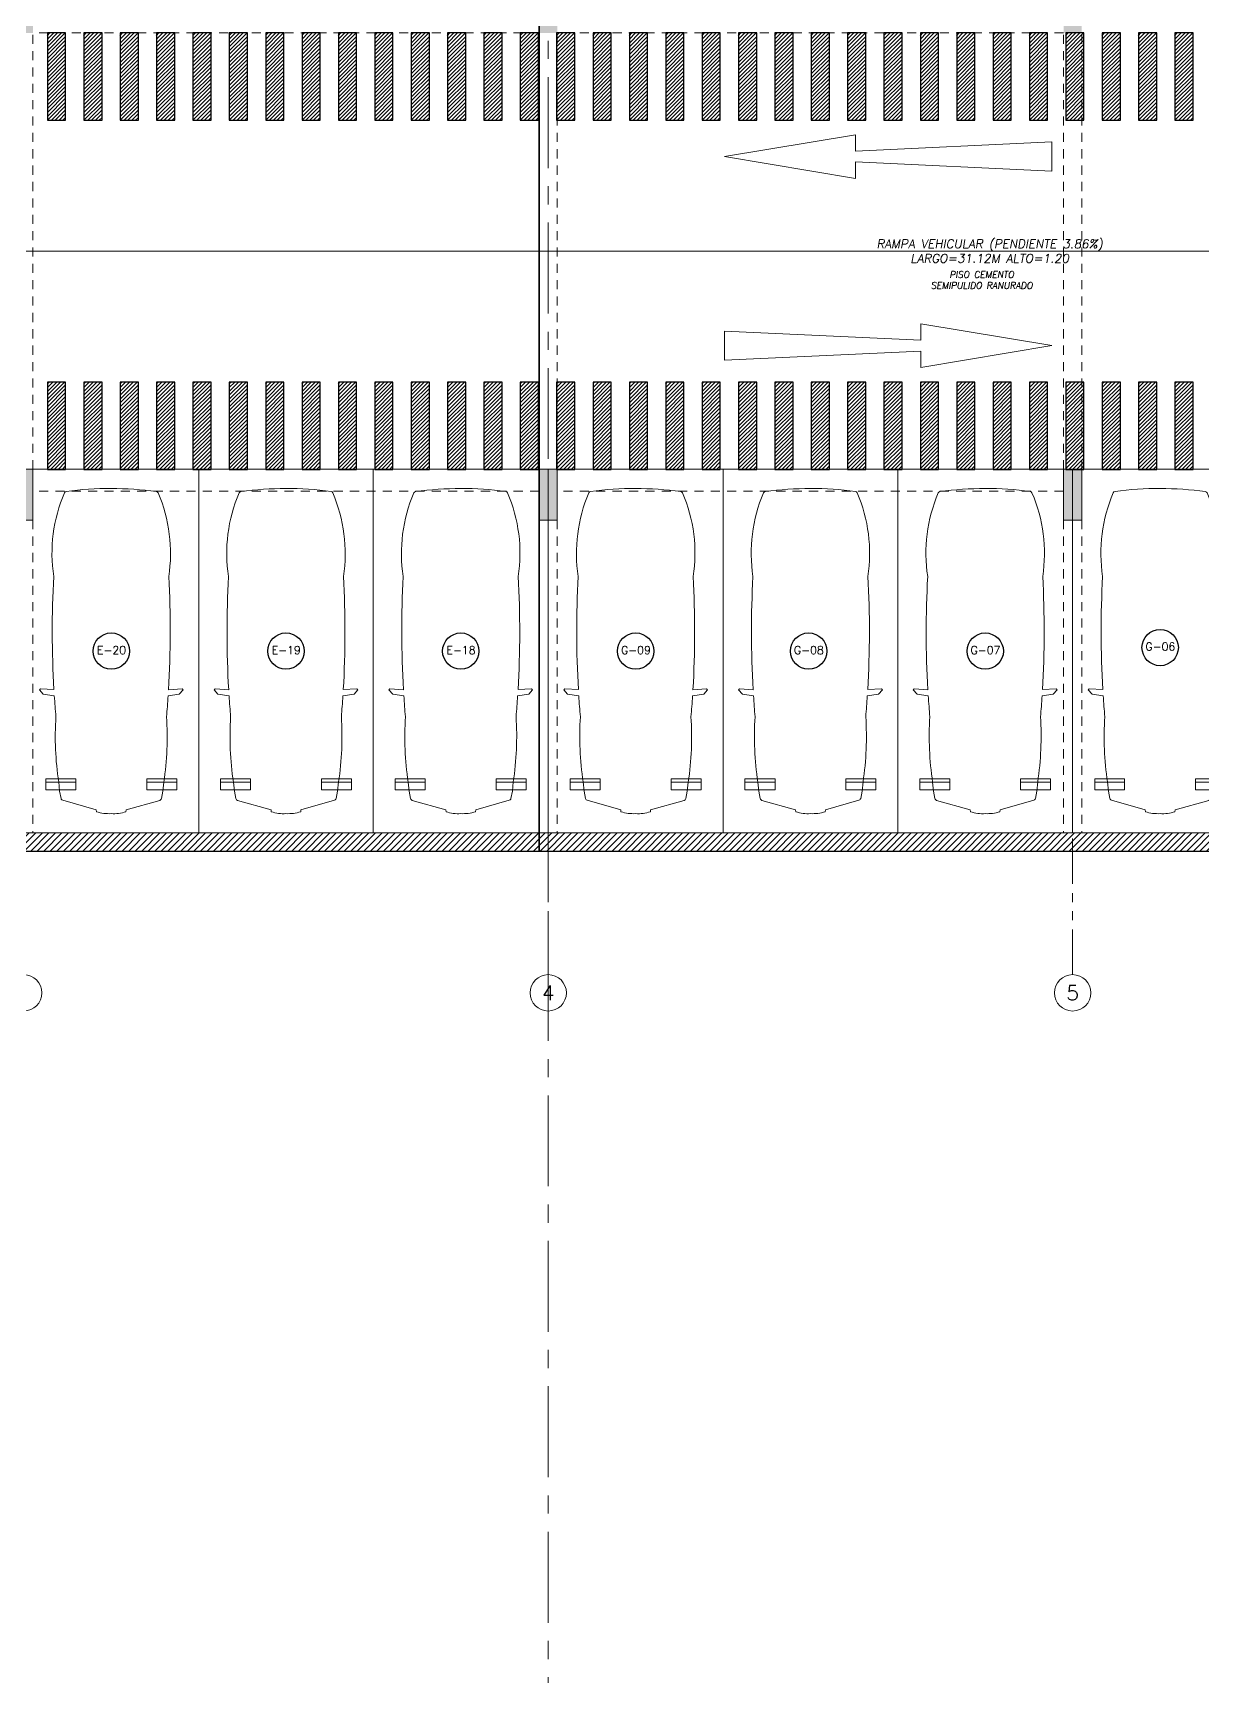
# Model space of a CAD drawing. Header units: millimetres. Extents: x 226317 to 226469, y 8188100 to 8188260.
# Drawn here: x 226359.63 to 226375.7, y 8188140.32 to 8188162.91 of the extents above; entities that cross this region are included whole.
import ezdxf
from ezdxf.enums import TextEntityAlignment as Align

# ---------------------------------------------------------------- set-up
doc = ezdxf.new("R2010")
doc.units = ezdxf.units.MM
for name, pattern in [('CENTER', [2, 1.25, -0.25, 0.25, -0.25]), ('HIDDEN2', [0.1875, 0.125, -0.0625]), ('PHANTOM', [2.5, 1.25, -0.25, 0.25, -0.25, 0.25, -0.25]), ('PHANTOM2', [1.25, 0.625, -0.125, 0.125, -0.125, 0.125, -0.125])]:
    doc.linetypes.add(name, pattern=pattern)
for name, color, linetype in [('A-COTAS INT', 8, 'Continuous'), ('A-EJES', 8, 'PHANTOM'), ('A-ESTRUCTURA-HATCH', 8, 'Continuous'), ('A-ESTRUCTURA-MUROS', 8, 'Continuous'), ('A-ESTRUCTURA-VIGAS', 8, 'HIDDEN2'), ('A-LINEAS', 8, 'Continuous'), ('A-MOBILIARIO', 8, 'Continuous'), ('A-NUMERO ESTAC', 8, 'Continuous'), ('A-TEXTO-ACABADO PISO', 8, 'Continuous'), ('A-TEXTO-AMBIENTES', 8, 'Continuous'), ('A-TEXTO-INDICACIONES', 8, 'Continuous'), ('CIRCULACION PEATONAL', 8, 'Continuous')]:
    doc.layers.add(name, color=color, linetype=linetype)
doc.layers.add('A-ESTRUCTURA-PLACAS', color=8, linetype='Continuous', lineweight=35)
doc.layers.add('A-MUROS', color=8, linetype='Continuous', lineweight=30)
doc.layers.add('A-ETAPAS', color=8, linetype='Continuous', lineweight=35, plot=False)
doc.layers.add('A-ÁREA COMÚN', color=8, linetype='Continuous', plot=False)
doc.styles.add('ROMANS', font='ROMANS.shx', dxfattribs={"oblique": 10})

# ---------------------------------------------------------------- blocks, each defined once
blk = doc.blocks.new('EST P2')
at = {"layer": 'A-ESTRUCTURA-HATCH', "lineweight": 0}
h = blk.add_hatch(dxfattribs=at)
h.set_pattern_fill('ANSI31', color=8, scale=0.02)
h.set_pattern_definition([(45, (-226392.07709, -8188163.05961), (-0.04490128060535, 0.04490128060535), [])])
h.paths.add_polyline_path([(-3.61, 5.05), (-3.61, 4.85), (-44.785, 4.85), (-44.785, -0.15), (-46.99, -0.15), (-46.99, -11.15), (-3.61, -11.15), (-3.61, -11.4), (-47.24, -11.4), (-47.24, 0.15), (-45.035, 0.15), (-45.035, 5.05)])
h.paths.add_polyline_path([(5.876, 4.85), (5.876, 5.05), (35.53, 5.05), (35.53, 4.85)])
h.paths.add_polyline_path([(35.58, -11.15), (71.88, -11.15), (71.88, -11.4), (35.58, -11.4)])
h.paths.add_polyline_path([(-3.56, -11.15), (35.53, -11.15), (35.53, -11.4), (-3.56, -11.4)])
edge = h.paths.add_edge_path()
edge.add_arc((63.301, -0.15), 9.7, 360, 540)
edge.add_line((53.601, -0.15), (53.801, -0.15))
edge.add_arc((63.301, -0.15), 9.5, 0, 180, ccw=False)
edge.add_line((72.801, -0.15), (73.001, -0.15))
h.paths.add_polyline_path([(47.915, 5.05), (35.58, 5.05), (35.58, 4.85), (47.915, 4.85)])
edge = h.paths.add_edge_path()
edge.add_arc((63.301, -0.15), 3.3, 0.0011, 49.9945)
edge.add_line((65.422, 2.378), (65.422, -0.15))
edge.add_line((65.422, -0.15), (65.272, -0.15))
edge.add_line((65.272, -0.15), (65.272, 2.496))
edge.add_arc((63.301, -0.15), 3.3, 53.3155, 179.9999)
edge.add_line((60.001, -0.15), (59.801, -0.15))
edge.add_arc((63.301, -0.15), 3.5, 0.001, 179.9999, ccw=False)
edge.add_line((66.801, -0.15), (66.601, -0.15))
edge.add_line((66.601, -0.15), (66.601, -0.15))
h.paths.add_polyline_path([(51.865, 4.85), (53.376, 4.85), (53.376, 5.05), (51.865, 5.05)])
h = blk.add_hatch(color=8, dxfattribs=at)
h.dxf.hatch_style = 1
h.paths.add_polyline_path([(1.925, -0.151), (-0.175, -0.151), (-0.175, 4.85), (-3.56, 4.85), (-3.56, 5.05), (3.775, 5.05), (3.775, 3.2), (3.625, 3.2), (3.625, 4.85), (-0.025, 4.85), (-0.025, 2.2), (3.775, 2.2), (3.775, 2.05), (-0.025, 2.05), (-0.025, 0), (1.925, 0)])
h.paths.add_polyline_path([(51.865, 5.05), (47.915, 5.05), (47.915, -0.15), (50.25, -0.15), (50.25, 0), (48.065, 0), (48.065, 2.05), (50.015, 2.05), (50.015, 2.2), (48.065, 2.2), (48.065, 4.85), (51.715, 4.85), (51.715, 1.9), (51.865, 1.9)])
h.paths.add_polyline_path([(71.63, -6.15), (71.88, -6.15), (71.88, -6.85), (71.63, -6.85)])
h.paths.add_polyline_path([(64.42, -6.15), (64.67, -6.15), (64.67, -6.85), (64.42, -6.85)])
h.paths.add_polyline_path([(57.21, -6.15), (57.46, -6.15), (57.46, -6.85), (57.21, -6.85)])
h.paths.add_polyline_path([(50, -6.15), (50.25, -6.15), (50.25, -6.85), (50, -6.85)])
h.paths.add_polyline_path([(42.79, -6.15), (43.04, -6.15), (43.04, -6.85), (42.79, -6.85)])
h.paths.add_polyline_path([(42.79, 0.55), (43.04, 0.55), (43.04, -0.15), (42.79, -0.15)])
h.paths.add_polyline_path([(35.58, -6.15), (35.83, -6.15), (35.83, -6.85), (35.58, -6.85)])
h.paths.add_polyline_path([(35.58, 0.55), (35.83, 0.55), (35.83, -0.15), (35.58, -0.15)])
h.paths.add_polyline_path([(35.28, -6.15), (35.53, -6.15), (35.53, -6.85), (35.28, -6.85)])
h.paths.add_polyline_path([(35.28, 0.55), (35.53, 0.55), (35.53, -0.15), (35.28, -0.15)])
h.paths.add_polyline_path([(30.28, -6.15), (30.53, -6.15), (30.53, -6.85), (30.28, -6.85)])
h.paths.add_polyline_path([(30.28, 0.55), (30.53, 0.55), (30.53, -0.15), (30.28, -0.15)])
h.paths.add_polyline_path([(23.07, -6.15), (23.32, -6.15), (23.32, -6.85), (23.07, -6.85)])
h.paths.add_polyline_path([(23.07, 0.55), (23.32, 0.55), (23.32, -0.15), (23.07, -0.15)])
h.paths.add_polyline_path([(18.07, -6.15), (18.32, -6.15), (18.32, -6.85), (18.07, -6.85)])
h.paths.add_polyline_path([(18.07, 0.55), (18.32, 0.55), (18.32, -0.15), (18.07, -0.15)])
h.paths.add_polyline_path([(10.86, -6.15), (11.11, -6.15), (11.11, -6.85), (10.86, -6.85)])
h.paths.add_polyline_path([(10.86, 0.55), (11.11, 0.55), (11.11, -0.15), (10.86, -0.15)])
h.paths.add_polyline_path([(3.65, -6.15), (3.9, -6.15), (3.9, -6.85), (3.65, -6.85)])
h.paths.add_polyline_path([(3.6, 0.55), (3.9, 0.55), (3.9, -0.15), (3.6, -0.15)])
h.paths.add_polyline_path([(-3.56, -6.15), (-3.31, -6.15), (-3.31, -6.85), (-3.56, -6.85)])
h.paths.add_polyline_path([(-3.56, 0.55), (-3.31, 0.55), (-3.31, -0.15), (-3.56, -0.15)])
h.paths.add_polyline_path([(-3.86, -6.15), (-3.61, -6.15), (-3.61, -6.85), (-3.86, -6.85)])
h.paths.add_polyline_path([(-3.86, 0.55), (-3.61, 0.55), (-3.61, -0.15), (-3.86, -0.15)])
h.paths.add_polyline_path([(-11.07, -6.15), (-10.82, -6.15), (-10.82, -6.85), (-11.07, -6.85)])
h.paths.add_polyline_path([(-11.07, 0.55), (-10.82, 0.55), (-10.82, -0.15), (-11.07, -0.15)])
h.paths.add_polyline_path([(-18.28, -6.15), (-18.03, -6.15), (-18.03, -6.85), (-18.28, -6.85)])
h.paths.add_polyline_path([(-18.28, 0.55), (-18.03, 0.55), (-18.03, -0.15), (-18.28, -0.15)])
h.paths.add_polyline_path([(-25.49, -6.15), (-25.24, -6.15), (-25.24, -6.85), (-25.49, -6.85)])
h.paths.add_polyline_path([(-25.49, 0.55), (-25.24, 0.55), (-25.24, -0.15), (-25.49, -0.15)])
h.paths.add_polyline_path([(-32.7, -6.15), (-32.45, -6.15), (-32.45, -6.85), (-32.7, -6.85)])
h.paths.add_polyline_path([(-32.7, 0.55), (-32.45, 0.55), (-32.45, -0.15), (-32.7, -0.15)])
h.paths.add_polyline_path([(-39.91, -6.15), (-39.66, -6.15), (-39.66, -6.85), (-39.91, -6.85)])
h.paths.add_polyline_path([(-39.91, 0.55), (-39.66, 0.55), (-39.66, -0.15), (-39.91, -0.15)])
at = {"layer": 'A-ESTRUCTURA-MUROS', "color": 8, "lineweight": 0}
blk.add_lwpolyline([(-3.61, 5.05), (-3.61, 4.85), (-44.785, 4.85), (-44.785, -0.15), (-46.99, -0.15), (-46.99, -11.15), (-3.61, -11.15), (-3.61, -11.4), (-47.24, -11.4), (-47.24, 0.15), (-45.035, 0.15), (-45.035, 5.05)], close=True, dxfattribs=at)
at = {"layer": 'A-ESTRUCTURA-PLACAS', "color": 8, "lineweight": 0}
for points in [[(-32.7, -6.15), (-32.45, -6.15), (-32.45, -6.85), (-32.7, -6.85)], [(-25.49, -6.15), (-25.24, -6.15), (-25.24, -6.85), (-25.49, -6.85)], [(-18.28, -6.15), (-18.03, -6.15), (-18.03, -6.85), (-18.28, -6.85)]]:
    blk.add_lwpolyline(points, close=True, dxfattribs=at)
at = {"layer": 'A-ESTRUCTURA-VIGAS', "color": 8, "lineweight": 0}
for points in [[(-32.45, -6.15), (-32.45, -0.15)], [(-25.49, -0.15), (-32.45, -0.15)], [(-25.49, -6.15), (-25.49, -0.15)], [(-25.24, -6.15), (-25.24, -0.15)], [(-18.28, -0.15), (-25.24, -0.15)], [(-18.28, -6.15), (-18.28, -0.15)], [(-18.03, -6.15), (-18.03, -0.15)], [(-25.49, -6.15), (-32.45, -6.15)], [(-18.28, -6.15), (-25.24, -6.15)], [(-25.49, -6.45), (-32.45, -6.45)], [(-18.28, -6.45), (-25.24, -6.45)], [(-32.45, -6.85), (-32.45, -11.15)], [(-25.49, -6.85), (-25.49, -11.15)], [(-25.24, -6.85), (-25.24, -11.15)], [(-18.28, -6.85), (-18.28, -11.15)], [(-18.03, -6.85), (-18.03, -11.15)]]:
    blk.add_lwpolyline(points, dxfattribs=at)
blk = doc.blocks.new('*U21')
at = {"layer": 'CIRCULACION PEATONAL'}
h = blk.add_hatch(dxfattribs=at)
h.set_pattern_fill('ANSI31', color=256, scale=0.3)
h.set_pattern_definition([(45, (86.750368, 0), (-0.0265165, 0.0265165), [])])
h.paths.add_polyline_path([(87.047, 0.228), (86.797, 0.228), (86.797, -0.972), (87.047, -0.972)])
h = blk.add_hatch(dxfattribs=at)
h.set_pattern_fill('ANSI31', color=256, scale=0.3)
h.set_pattern_definition([(45, (87.250368, 0), (-0.0265165, 0.0265165), [])])
h.paths.add_polyline_path([(87.547, 0.228), (87.297, 0.228), (87.297, -0.972), (87.547, -0.972)])
h = blk.add_hatch(dxfattribs=at)
h.set_pattern_fill('ANSI31', color=256, scale=0.3)
h.set_pattern_definition([(45, (87.750368, 0), (-0.0265165, 0.0265165), [])])
h.paths.add_polyline_path([(88.047, 0.228), (87.797, 0.228), (87.797, -0.972), (88.047, -0.972)])
h = blk.add_hatch(dxfattribs=at)
h.set_pattern_fill('ANSI31', color=256, scale=0.3)
h.set_pattern_definition([(45, (88.250368, 0), (-0.0265165, 0.0265165), [])])
h.paths.add_polyline_path([(88.547, 0.228), (88.297, 0.228), (88.297, -0.972), (88.547, -0.972)])
h = blk.add_hatch(dxfattribs=at)
h.set_pattern_fill('ANSI31', color=256, scale=0.3)
h.set_pattern_definition([(45, (88.750368, 0), (-0.0265165, 0.0265165), [])])
h.paths.add_polyline_path([(89.047, 0.228), (88.797, 0.228), (88.797, -0.972), (89.047, -0.972)])
h = blk.add_hatch(dxfattribs=at)
h.set_pattern_fill('ANSI31', color=256, scale=0.3)
h.set_pattern_definition([(45, (89.250368, 0), (-0.0265165, 0.0265165), [])])
h.paths.add_polyline_path([(89.547, 0.228), (89.297, 0.228), (89.297, -0.972), (89.547, -0.972)])
h = blk.add_hatch(dxfattribs=at)
h.set_pattern_fill('ANSI31', color=256, scale=0.3)
h.set_pattern_definition([(45, (89.750368, 0), (-0.0265165, 0.0265165), [])])
h.paths.add_polyline_path([(90.047, 0.228), (89.797, 0.228), (89.797, -0.972), (90.047, -0.972)])
h = blk.add_hatch(dxfattribs=at)
h.set_pattern_fill('ANSI31', color=256, scale=0.3)
h.set_pattern_definition([(45, (90.250368, 0), (-0.0265165, 0.0265165), [])])
h.paths.add_polyline_path([(90.547, 0.228), (90.297, 0.228), (90.297, -0.972), (90.547, -0.972)])
h = blk.add_hatch(dxfattribs=at)
h.set_pattern_fill('ANSI31', color=256, scale=0.3)
h.set_pattern_definition([(45, (90.750368, 0), (-0.0265165, 0.0265165), [])])
h.paths.add_polyline_path([(91.047, 0.228), (90.797, 0.228), (90.797, -0.972), (91.047, -0.972)])
h = blk.add_hatch(dxfattribs=at)
h.set_pattern_fill('ANSI31', color=256, scale=0.3)
h.set_pattern_definition([(45, (91.250368, 0), (-0.0265165, 0.0265165), [])])
h.paths.add_polyline_path([(91.547, 0.228), (91.297, 0.228), (91.297, -0.972), (91.547, -0.972)])
h = blk.add_hatch(dxfattribs=at)
h.set_pattern_fill('ANSI31', color=256, scale=0.3)
h.set_pattern_definition([(45, (91.750368, 0), (-0.0265165, 0.0265165), [])])
h.paths.add_polyline_path([(92.047, 0.228), (91.797, 0.228), (91.797, -0.972), (92.047, -0.972)])
h = blk.add_hatch(dxfattribs=at)
h.set_pattern_fill('ANSI31', color=256, scale=0.3)
h.set_pattern_definition([(45, (92.250368, 0), (-0.0265165, 0.0265165), [])])
h.paths.add_polyline_path([(92.547, 0.228), (92.297, 0.228), (92.297, -0.972), (92.547, -0.972)])
h = blk.add_hatch(dxfattribs=at)
h.set_pattern_fill('ANSI31', color=256, scale=0.3)
h.set_pattern_definition([(45, (92.750368, 0), (-0.0265165, 0.0265165), [])])
h.paths.add_polyline_path([(93.047, 0.228), (92.797, 0.228), (92.797, -0.972), (93.047, -0.972)])
h = blk.add_hatch(dxfattribs=at)
h.set_pattern_fill('ANSI31', color=256, scale=0.3)
h.set_pattern_definition([(45, (93.250368, 0), (-0.0265165, 0.0265165), [])])
h.paths.add_polyline_path([(93.547, 0.228), (93.297, 0.228), (93.297, -0.972), (93.547, -0.972)])
h = blk.add_hatch(dxfattribs=at)
h.set_pattern_fill('ANSI31', color=256, scale=0.3)
h.set_pattern_definition([(45, (93.750368, 0), (-0.0265165, 0.0265165), [])])
h.paths.add_polyline_path([(94.047, 0.228), (93.797, 0.228), (93.797, -0.972), (94.047, -0.972)])
h = blk.add_hatch(dxfattribs=at)
h.set_pattern_fill('ANSI31', color=256, scale=0.3)
h.set_pattern_definition([(45, (94.250368, 0), (-0.0265165, 0.0265165), [])])
h.paths.add_polyline_path([(94.547, 0.228), (94.297, 0.228), (94.297, -0.972), (94.547, -0.972)])
h = blk.add_hatch(dxfattribs=at)
h.set_pattern_fill('ANSI31', color=256, scale=0.3)
h.set_pattern_definition([(45, (94.750368, 0), (-0.0265165, 0.0265165), [])])
h.paths.add_polyline_path([(95.047, 0.228), (94.797, 0.228), (94.797, -0.972), (95.047, -0.972)])
h = blk.add_hatch(dxfattribs=at)
h.set_pattern_fill('ANSI31', color=256, scale=0.3)
h.set_pattern_definition([(45, (95.250368, 0), (-0.0265165, 0.0265165), [])])
h.paths.add_polyline_path([(95.547, 0.228), (95.297, 0.228), (95.297, -0.972), (95.547, -0.972)])
h = blk.add_hatch(dxfattribs=at)
h.set_pattern_fill('ANSI31', color=256, scale=0.3)
h.set_pattern_definition([(45, (95.750368, 0), (-0.0265165, 0.0265165), [])])
h.paths.add_polyline_path([(96.047, 0.228), (95.797, 0.228), (95.797, -0.972), (96.047, -0.972)])
h = blk.add_hatch(dxfattribs=at)
h.set_pattern_fill('ANSI31', color=256, scale=0.3)
h.set_pattern_definition([(45, (96.250368, 0), (-0.0265165, 0.0265165), [])])
h.paths.add_polyline_path([(96.547, 0.228), (96.297, 0.228), (96.297, -0.972), (96.547, -0.972)])
h = blk.add_hatch(dxfattribs=at)
h.set_pattern_fill('ANSI31', color=256, scale=0.3)
h.set_pattern_definition([(45, (96.750368, 0), (-0.0265165, 0.0265165), [])])
h.paths.add_polyline_path([(97.047, 0.228), (96.797, 0.228), (96.797, -0.972), (97.047, -0.972)])
h = blk.add_hatch(dxfattribs=at)
h.set_pattern_fill('ANSI31', color=256, scale=0.3)
h.set_pattern_definition([(45, (97.250368, 0), (-0.0265165, 0.0265165), [])])
h.paths.add_polyline_path([(97.547, 0.228), (97.297, 0.228), (97.297, -0.972), (97.547, -0.972)])
h = blk.add_hatch(dxfattribs=at)
h.set_pattern_fill('ANSI31', color=256, scale=0.3)
h.set_pattern_definition([(45, (97.750368, 0), (-0.0265165, 0.0265165), [])])
h.paths.add_polyline_path([(98.047, 0.228), (97.797, 0.228), (97.797, -0.972), (98.047, -0.972)])
h = blk.add_hatch(dxfattribs=at)
h.set_pattern_fill('ANSI31', color=256, scale=0.3)
h.set_pattern_definition([(45, (98.250368, 0), (-0.0265165, 0.0265165), [])])
h.paths.add_polyline_path([(98.547, 0.228), (98.297, 0.228), (98.297, -0.972), (98.547, -0.972)])
h = blk.add_hatch(dxfattribs=at)
h.set_pattern_fill('ANSI31', color=256, scale=0.3)
h.set_pattern_definition([(45, (98.750368, 0), (-0.0265165, 0.0265165), [])])
h.paths.add_polyline_path([(99.047, 0.228), (98.797, 0.228), (98.797, -0.972), (99.047, -0.972)])
h = blk.add_hatch(dxfattribs=at)
h.set_pattern_fill('ANSI31', color=256, scale=0.3)
h.set_pattern_definition([(45, (99.250368, 0), (-0.0265165, 0.0265165), [])])
h.paths.add_polyline_path([(99.547, 0.228), (99.297, 0.228), (99.297, -0.972), (99.547, -0.972)])
h = blk.add_hatch(dxfattribs=at)
h.set_pattern_fill('ANSI31', color=256, scale=0.3)
h.set_pattern_definition([(45, (99.750368, 0), (-0.0265165, 0.0265165), [])])
h.paths.add_polyline_path([(100.047, 0.228), (99.797, 0.228), (99.797, -0.972), (100.047, -0.972)])
h = blk.add_hatch(dxfattribs=at)
h.set_pattern_fill('ANSI31', color=256, scale=0.3)
h.set_pattern_definition([(45, (100.250368, 0), (-0.0265165, 0.0265165), [])])
h.paths.add_polyline_path([(100.547, 0.228), (100.297, 0.228), (100.297, -0.972), (100.547, -0.972)])
h = blk.add_hatch(dxfattribs=at)
h.set_pattern_fill('ANSI31', color=256, scale=0.3)
h.set_pattern_definition([(45, (100.750368, 0), (-0.0265165, 0.0265165), [])])
h.paths.add_polyline_path([(101.047, 0.228), (100.797, 0.228), (100.797, -0.972), (101.047, -0.972)])
h = blk.add_hatch(dxfattribs=at)
h.set_pattern_fill('ANSI31', color=256, scale=0.3)
h.set_pattern_definition([(45, (101.250368, 0), (-0.0265165, 0.0265165), [])])
h.paths.add_polyline_path([(101.547, 0.228), (101.297, 0.228), (101.297, -0.972), (101.547, -0.972)])
h = blk.add_hatch(dxfattribs=at)
h.set_pattern_fill('ANSI31', color=256, scale=0.3)
h.set_pattern_definition([(45, (101.750368, 0), (-0.0265165, 0.0265165), [])])
h.paths.add_polyline_path([(102.047, 0.228), (101.797, 0.228), (101.797, -0.972), (102.047, -0.972)])
h = blk.add_hatch(dxfattribs=at)
h.set_pattern_fill('ANSI31', color=256, scale=0.3)
h.set_pattern_definition([(45, (102.250368, 0), (-0.0265165, 0.0265165), [])])
h.paths.add_polyline_path([(102.547, 0.228), (102.297, 0.228), (102.297, -0.972), (102.547, -0.972)])
for points in [[(86.797, -0.972), (87.047, -0.972), (87.047, 0.228), (86.797, 0.228)], [(87.297, -0.972), (87.547, -0.972), (87.547, 0.228), (87.297, 0.228)], [(87.797, -0.972), (88.047, -0.972), (88.047, 0.228), (87.797, 0.228)], [(88.297, -0.972), (88.547, -0.972), (88.547, 0.228), (88.297, 0.228)], [(88.797, -0.972), (89.047, -0.972), (89.047, 0.228), (88.797, 0.228)], [(89.297, -0.972), (89.547, -0.972), (89.547, 0.228), (89.297, 0.228)], [(89.797, -0.972), (90.047, -0.972), (90.047, 0.228), (89.797, 0.228)], [(90.297, -0.972), (90.547, -0.972), (90.547, 0.228), (90.297, 0.228)], [(90.797, -0.972), (91.047, -0.972), (91.047, 0.228), (90.797, 0.228)], [(91.297, -0.972), (91.547, -0.972), (91.547, 0.228), (91.297, 0.228)], [(91.797, -0.972), (92.047, -0.972), (92.047, 0.228), (91.797, 0.228)], [(92.297, -0.972), (92.547, -0.972), (92.547, 0.228), (92.297, 0.228)], [(92.797, -0.972), (93.047, -0.972), (93.047, 0.228), (92.797, 0.228)], [(93.297, -0.972), (93.547, -0.972), (93.547, 0.228), (93.297, 0.228)], [(93.797, -0.972), (94.047, -0.972), (94.047, 0.228), (93.797, 0.228)], [(94.297, -0.972), (94.547, -0.972), (94.547, 0.228), (94.297, 0.228)], [(94.797, -0.972), (95.047, -0.972), (95.047, 0.228), (94.797, 0.228)], [(95.297, -0.972), (95.547, -0.972), (95.547, 0.228), (95.297, 0.228)], [(95.797, -0.972), (96.047, -0.972), (96.047, 0.228), (95.797, 0.228)], [(96.297, -0.972), (96.547, -0.972), (96.547, 0.228), (96.297, 0.228)], [(96.797, -0.972), (97.047, -0.972), (97.047, 0.228), (96.797, 0.228)], [(97.297, -0.972), (97.547, -0.972), (97.547, 0.228), (97.297, 0.228)], [(97.797, -0.972), (98.047, -0.972), (98.047, 0.228), (97.797, 0.228)], [(98.297, -0.972), (98.547, -0.972), (98.547, 0.228), (98.297, 0.228)], [(98.797, -0.972), (99.047, -0.972), (99.047, 0.228), (98.797, 0.228)], [(99.297, -0.972), (99.547, -0.972), (99.547, 0.228), (99.297, 0.228)], [(99.797, -0.972), (100.047, -0.972), (100.047, 0.228), (99.797, 0.228)], [(100.297, -0.972), (100.547, -0.972), (100.547, 0.228), (100.297, 0.228)], [(100.797, -0.972), (101.047, -0.972), (101.047, 0.228), (100.797, 0.228)], [(101.297, -0.972), (101.547, -0.972), (101.547, 0.228), (101.297, 0.228)], [(101.797, -0.972), (102.047, -0.972), (102.047, 0.228), (101.797, 0.228)], [(102.297, -0.972), (102.547, -0.972), (102.547, 0.228), (102.297, 0.228)]]:
    blk.add_lwpolyline(points, close=True, dxfattribs=at)
blk = doc.blocks.new('EJES 1P')
at = {"layer": 'A-EJES', "color": 8, "linetype": 'PHANTOM2', "lineweight": 0}
for points in [[(19.644, -18.151), (19.644, -12.292)], [(26.854, -18.151), (26.854, -12.292)]]:
    blk.add_lwpolyline(points, dxfattribs=at)
at = {"layer": 'A-EJES', "color": 8, "linetype": 'Continuous', "lineweight": 0}
for centre in [(12.434, -18.398), (19.644, -18.398), (26.854, -18.398)]:
    blk.add_circle(centre, 0.25, dxfattribs=at)
at = {"layer": 'A-EJES', "color": 8, "linetype": 'Continuous', "lineweight": 0, "style": 'ROMANS'}
for s, p in [('4', (19.644, -18.398)), ('5', (26.854, -18.398))]:
    blk.add_text(s, height=0.2, dxfattribs=at).set_placement(p, align=Align.MIDDLE_CENTER)
blk = doc.blocks.new('EJE')
at = {"linetype": 'Continuous'}
blk.add_circle((0, 0), 0.5, dxfattribs=at)
at = {"layer": 'A-TEXTO-INDICACIONES', "style": 'ROMANS'}
blk.add_attdef('EJE', text='', height=0.22, rotation=0, dxfattribs=at).set_placement((0.007, 0.028), align=Align.MIDDLE_CENTER)
blk = doc.blocks.new('numeración')
at = {"layer": 'A-NUMERO ESTAC', "color": 8, "lineweight": 0, "xscale": 0.5, "yscale": 0.5, "zscale": 0.5}
for p, values in [((-104.373, -58.2), {'EJE': 'E-20'}), ((-101.971, -58.2), {'EJE': 'E-19'}), ((-99.568, -58.2), {'EJE': 'E-18'}), ((-97.163, -58.2), {'EJE': 'G-09'}), ((-94.786, -58.2), {'EJE': 'G-08'}), ((-92.358, -58.2), {'EJE': 'G-07'}), ((-89.953, -58.151), {'EJE': 'G-06'})]:
    blk.add_blockref('EJE', p, dxfattribs=at).add_auto_attribs(values)
blk = doc.blocks.new('*U19')
at = {"layer": 'CIRCULACION PEATONAL'}
h = blk.add_hatch(dxfattribs=at)
h.set_pattern_fill('ANSI31', color=256, scale=0.3)
h.set_pattern_definition([(45, (77.750368, 0), (-0.0265165, 0.0265165), [])])
h.paths.add_polyline_path([(78.047, 0.228), (77.797, 0.228), (77.797, -0.972), (78.047, -0.972)])
h = blk.add_hatch(dxfattribs=at)
h.set_pattern_fill('ANSI31', color=256, scale=0.3)
h.set_pattern_definition([(45, (78.250368, 0), (-0.0265165, 0.0265165), [])])
h.paths.add_polyline_path([(78.547, 0.228), (78.297, 0.228), (78.297, -0.972), (78.547, -0.972)])
h = blk.add_hatch(dxfattribs=at)
h.set_pattern_fill('ANSI31', color=256, scale=0.3)
h.set_pattern_definition([(45, (78.750368, 0), (-0.0265165, 0.0265165), [])])
h.paths.add_polyline_path([(79.047, 0.228), (78.797, 0.228), (78.797, -0.972), (79.047, -0.972)])
h = blk.add_hatch(dxfattribs=at)
h.set_pattern_fill('ANSI31', color=256, scale=0.3)
h.set_pattern_definition([(45, (79.250368, 0), (-0.0265165, 0.0265165), [])])
h.paths.add_polyline_path([(79.547, 0.228), (79.297, 0.228), (79.297, -0.972), (79.547, -0.972)])
h = blk.add_hatch(dxfattribs=at)
h.set_pattern_fill('ANSI31', color=256, scale=0.3)
h.set_pattern_definition([(45, (79.750368, 0), (-0.0265165, 0.0265165), [])])
h.paths.add_polyline_path([(80.047, 0.228), (79.797, 0.228), (79.797, -0.972), (80.047, -0.972)])
h = blk.add_hatch(dxfattribs=at)
h.set_pattern_fill('ANSI31', color=256, scale=0.3)
h.set_pattern_definition([(45, (80.250368, 0), (-0.0265165, 0.0265165), [])])
h.paths.add_polyline_path([(80.547, 0.228), (80.297, 0.228), (80.297, -0.972), (80.547, -0.972)])
h = blk.add_hatch(dxfattribs=at)
h.set_pattern_fill('ANSI31', color=256, scale=0.3)
h.set_pattern_definition([(45, (80.750368, 0), (-0.0265165, 0.0265165), [])])
h.paths.add_polyline_path([(81.047, 0.228), (80.797, 0.228), (80.797, -0.972), (81.047, -0.972)])
h = blk.add_hatch(dxfattribs=at)
h.set_pattern_fill('ANSI31', color=256, scale=0.3)
h.set_pattern_definition([(45, (81.250368, 0), (-0.0265165, 0.0265165), [])])
h.paths.add_polyline_path([(81.547, 0.228), (81.297, 0.228), (81.297, -0.972), (81.547, -0.972)])
h = blk.add_hatch(dxfattribs=at)
h.set_pattern_fill('ANSI31', color=256, scale=0.3)
h.set_pattern_definition([(45, (81.750368, 0), (-0.0265165, 0.0265165), [])])
h.paths.add_polyline_path([(82.047, 0.228), (81.797, 0.228), (81.797, -0.972), (82.047, -0.972)])
h = blk.add_hatch(dxfattribs=at)
h.set_pattern_fill('ANSI31', color=256, scale=0.3)
h.set_pattern_definition([(45, (82.250368, 0), (-0.0265165, 0.0265165), [])])
h.paths.add_polyline_path([(82.547, 0.228), (82.297, 0.228), (82.297, -0.972), (82.547, -0.972)])
h = blk.add_hatch(dxfattribs=at)
h.set_pattern_fill('ANSI31', color=256, scale=0.3)
h.set_pattern_definition([(45, (82.750368, 0), (-0.0265165, 0.0265165), [])])
h.paths.add_polyline_path([(83.047, 0.228), (82.797, 0.228), (82.797, -0.972), (83.047, -0.972)])
h = blk.add_hatch(dxfattribs=at)
h.set_pattern_fill('ANSI31', color=256, scale=0.3)
h.set_pattern_definition([(45, (83.250368, 0), (-0.0265165, 0.0265165), [])])
h.paths.add_polyline_path([(83.547, 0.228), (83.297, 0.228), (83.297, -0.972), (83.547, -0.972)])
h = blk.add_hatch(dxfattribs=at)
h.set_pattern_fill('ANSI31', color=256, scale=0.3)
h.set_pattern_definition([(45, (83.750368, 0), (-0.0265165, 0.0265165), [])])
h.paths.add_polyline_path([(84.047, 0.228), (83.797, 0.228), (83.797, -0.972), (84.047, -0.972)])
h = blk.add_hatch(dxfattribs=at)
h.set_pattern_fill('ANSI31', color=256, scale=0.3)
h.set_pattern_definition([(45, (84.250368, 0), (-0.0265165, 0.0265165), [])])
h.paths.add_polyline_path([(84.547, 0.228), (84.297, 0.228), (84.297, -0.972), (84.547, -0.972)])
h = blk.add_hatch(dxfattribs=at)
h.set_pattern_fill('ANSI31', color=256, scale=0.3)
h.set_pattern_definition([(45, (84.750368, 0), (-0.0265165, 0.0265165), [])])
h.paths.add_polyline_path([(85.047, 0.228), (84.797, 0.228), (84.797, -0.972), (85.047, -0.972)])
h = blk.add_hatch(dxfattribs=at)
h.set_pattern_fill('ANSI31', color=256, scale=0.3)
h.set_pattern_definition([(45, (85.250368, 0), (-0.0265165, 0.0265165), [])])
h.paths.add_polyline_path([(85.547, 0.228), (85.297, 0.228), (85.297, -0.972), (85.547, -0.972)])
h = blk.add_hatch(dxfattribs=at)
h.set_pattern_fill('ANSI31', color=256, scale=0.3)
h.set_pattern_definition([(45, (85.750368, 0), (-0.0265165, 0.0265165), [])])
h.paths.add_polyline_path([(86.047, 0.228), (85.797, 0.228), (85.797, -0.972), (86.047, -0.972)])
h = blk.add_hatch(dxfattribs=at)
h.set_pattern_fill('ANSI31', color=256, scale=0.3)
h.set_pattern_definition([(45, (86.250368, 0), (-0.0265165, 0.0265165), [])])
h.paths.add_polyline_path([(86.547, 0.228), (86.297, 0.228), (86.297, -0.972), (86.547, -0.972)])
h = blk.add_hatch(dxfattribs=at)
h.set_pattern_fill('ANSI31', color=256, scale=0.3)
h.set_pattern_definition([(45, (86.750368, 0), (-0.0265165, 0.0265165), [])])
h.paths.add_polyline_path([(87.047, 0.228), (86.797, 0.228), (86.797, -0.972), (87.047, -0.972)])
h = blk.add_hatch(dxfattribs=at)
h.set_pattern_fill('ANSI31', color=256, scale=0.3)
h.set_pattern_definition([(45, (87.250368, 0), (-0.0265165, 0.0265165), [])])
h.paths.add_polyline_path([(87.547, 0.228), (87.297, 0.228), (87.297, -0.972), (87.547, -0.972)])
h = blk.add_hatch(dxfattribs=at)
h.set_pattern_fill('ANSI31', color=256, scale=0.3)
h.set_pattern_definition([(45, (87.750368, 0), (-0.0265165, 0.0265165), [])])
h.paths.add_polyline_path([(88.047, 0.228), (87.797, 0.228), (87.797, -0.972), (88.047, -0.972)])
h = blk.add_hatch(dxfattribs=at)
h.set_pattern_fill('ANSI31', color=256, scale=0.3)
h.set_pattern_definition([(45, (88.250368, 0), (-0.0265165, 0.0265165), [])])
h.paths.add_polyline_path([(88.547, 0.228), (88.297, 0.228), (88.297, -0.972), (88.547, -0.972)])
h = blk.add_hatch(dxfattribs=at)
h.set_pattern_fill('ANSI31', color=256, scale=0.3)
h.set_pattern_definition([(45, (88.750368, 0), (-0.0265165, 0.0265165), [])])
h.paths.add_polyline_path([(89.047, 0.228), (88.797, 0.228), (88.797, -0.972), (89.047, -0.972)])
h = blk.add_hatch(dxfattribs=at)
h.set_pattern_fill('ANSI31', color=256, scale=0.3)
h.set_pattern_definition([(45, (89.250368, 0), (-0.0265165, 0.0265165), [])])
h.paths.add_polyline_path([(89.547, 0.228), (89.297, 0.228), (89.297, -0.972), (89.547, -0.972)])
h = blk.add_hatch(dxfattribs=at)
h.set_pattern_fill('ANSI31', color=256, scale=0.3)
h.set_pattern_definition([(45, (89.750368, 0), (-0.0265165, 0.0265165), [])])
h.paths.add_polyline_path([(90.047, 0.228), (89.797, 0.228), (89.797, -0.972), (90.047, -0.972)])
h = blk.add_hatch(dxfattribs=at)
h.set_pattern_fill('ANSI31', color=256, scale=0.3)
h.set_pattern_definition([(45, (90.250368, 0), (-0.0265165, 0.0265165), [])])
h.paths.add_polyline_path([(90.547, 0.228), (90.297, 0.228), (90.297, -0.972), (90.547, -0.972)])
h = blk.add_hatch(dxfattribs=at)
h.set_pattern_fill('ANSI31', color=256, scale=0.3)
h.set_pattern_definition([(45, (90.750368, 0), (-0.0265165, 0.0265165), [])])
h.paths.add_polyline_path([(91.047, 0.228), (90.797, 0.228), (90.797, -0.972), (91.047, -0.972)])
h = blk.add_hatch(dxfattribs=at)
h.set_pattern_fill('ANSI31', color=256, scale=0.3)
h.set_pattern_definition([(45, (91.250368, 0), (-0.0265165, 0.0265165), [])])
h.paths.add_polyline_path([(91.547, 0.228), (91.297, 0.228), (91.297, -0.972), (91.547, -0.972)])
h = blk.add_hatch(dxfattribs=at)
h.set_pattern_fill('ANSI31', color=256, scale=0.3)
h.set_pattern_definition([(45, (91.750368, 0), (-0.0265165, 0.0265165), [])])
h.paths.add_polyline_path([(92.047, 0.228), (91.797, 0.228), (91.797, -0.972), (92.047, -0.972)])
h = blk.add_hatch(dxfattribs=at)
h.set_pattern_fill('ANSI31', color=256, scale=0.3)
h.set_pattern_definition([(45, (92.250368, 0), (-0.0265165, 0.0265165), [])])
h.paths.add_polyline_path([(92.547, 0.228), (92.297, 0.228), (92.297, -0.972), (92.547, -0.972)])
h = blk.add_hatch(dxfattribs=at)
h.set_pattern_fill('ANSI31', color=256, scale=0.3)
h.set_pattern_definition([(45, (92.750368, 0), (-0.0265165, 0.0265165), [])])
h.paths.add_polyline_path([(93.047, 0.228), (92.797, 0.228), (92.797, -0.972), (93.047, -0.972)])
h = blk.add_hatch(dxfattribs=at)
h.set_pattern_fill('ANSI31', color=256, scale=0.3)
h.set_pattern_definition([(45, (93.250368, 0), (-0.0265165, 0.0265165), [])])
h.paths.add_polyline_path([(93.547, 0.228), (93.297, 0.228), (93.297, -0.972), (93.547, -0.972)])
for points in [[(77.797, -0.972), (78.047, -0.972), (78.047, 0.228), (77.797, 0.228)], [(78.297, -0.972), (78.547, -0.972), (78.547, 0.228), (78.297, 0.228)], [(78.797, -0.972), (79.047, -0.972), (79.047, 0.228), (78.797, 0.228)], [(79.297, -0.972), (79.547, -0.972), (79.547, 0.228), (79.297, 0.228)], [(79.797, -0.972), (80.047, -0.972), (80.047, 0.228), (79.797, 0.228)], [(80.297, -0.972), (80.547, -0.972), (80.547, 0.228), (80.297, 0.228)], [(80.797, -0.972), (81.047, -0.972), (81.047, 0.228), (80.797, 0.228)], [(81.297, -0.972), (81.547, -0.972), (81.547, 0.228), (81.297, 0.228)], [(81.797, -0.972), (82.047, -0.972), (82.047, 0.228), (81.797, 0.228)], [(82.297, -0.972), (82.547, -0.972), (82.547, 0.228), (82.297, 0.228)], [(82.797, -0.972), (83.047, -0.972), (83.047, 0.228), (82.797, 0.228)], [(83.297, -0.972), (83.547, -0.972), (83.547, 0.228), (83.297, 0.228)], [(83.797, -0.972), (84.047, -0.972), (84.047, 0.228), (83.797, 0.228)], [(84.297, -0.972), (84.547, -0.972), (84.547, 0.228), (84.297, 0.228)], [(84.797, -0.972), (85.047, -0.972), (85.047, 0.228), (84.797, 0.228)], [(85.297, -0.972), (85.547, -0.972), (85.547, 0.228), (85.297, 0.228)], [(85.797, -0.972), (86.047, -0.972), (86.047, 0.228), (85.797, 0.228)], [(86.297, -0.972), (86.547, -0.972), (86.547, 0.228), (86.297, 0.228)], [(86.797, -0.972), (87.047, -0.972), (87.047, 0.228), (86.797, 0.228)], [(87.297, -0.972), (87.547, -0.972), (87.547, 0.228), (87.297, 0.228)], [(87.797, -0.972), (88.047, -0.972), (88.047, 0.228), (87.797, 0.228)], [(88.297, -0.972), (88.547, -0.972), (88.547, 0.228), (88.297, 0.228)], [(88.797, -0.972), (89.047, -0.972), (89.047, 0.228), (88.797, 0.228)], [(89.297, -0.972), (89.547, -0.972), (89.547, 0.228), (89.297, 0.228)], [(89.797, -0.972), (90.047, -0.972), (90.047, 0.228), (89.797, 0.228)], [(90.297, -0.972), (90.547, -0.972), (90.547, 0.228), (90.297, 0.228)], [(90.797, -0.972), (91.047, -0.972), (91.047, 0.228), (90.797, 0.228)], [(91.297, -0.972), (91.547, -0.972), (91.547, 0.228), (91.297, 0.228)], [(91.797, -0.972), (92.047, -0.972), (92.047, 0.228), (91.797, 0.228)], [(92.297, -0.972), (92.547, -0.972), (92.547, 0.228), (92.297, 0.228)], [(92.797, -0.972), (93.047, -0.972), (93.047, 0.228), (92.797, 0.228)], [(93.297, -0.972), (93.547, -0.972), (93.547, 0.228), (93.297, 0.228)]]:
    blk.add_lwpolyline(points, close=True, dxfattribs=at)
blk = doc.blocks.new('*U61')
at = {"color": 8, "lineweight": 0, "ltscale": 0.5}
for p, q in [((0.302, 4.302), (0.715, 4.302)), ((2.102, 4.302), (1.69, 4.302))]:
    blk.add_line(p, q, dxfattribs=at)
for points in [[(0, 0), (2.405, 0), (2.405, 5), (0, 5)], [(0.302, 4.405), (0.302, 4.255), (0.715, 4.255), (0.715, 4.405)], [(1.69, 4.405), (1.69, 4.255), (2.102, 4.255), (2.102, 4.405)]]:
    blk.add_lwpolyline(points, close=True, dxfattribs=at)
blk.add_lwpolyline([(1.99, 3.029), (2.177, 3.018), (2.191, 3.033), (2.138, 3.092), (1.985, 3.115, 0.005253), (1.963, 3.403, 0.053235), (1.925, 4.298), (1.912, 4.424), (1.893, 4.525), (1.889, 4.535, 0.218656), (1.87, 4.551), (1.408, 4.68), (1.405, 4.708, 0.091554), (1.203, 4.734, 0.09162), (1, 4.709), (0.997, 4.682), (0.535, 4.552, 0.218656), (0.516, 4.536), (0.512, 4.527), (0.493, 4.425), (0.48, 4.3, 0.053235), (0.442, 3.404, 0.005253), (0.42, 3.116), (0.267, 3.093), (0.214, 3.034), (0.228, 3.019), (0.415, 3.03, 0.028265), (0.412, 1.476, 0.139924), (0.557, 0.325, 0.272148), (0.581, 0.306, 0.035353), (1.203, 0.266, 0.045639), (1.822, 0.305, 0.272148), (1.846, 0.324, 0.139889), (1.993, 1.475, 0.028265)], format="xyb", close=True, dxfattribs=at)
blk = doc.blocks.new('*U60')
at = {"color": 8, "lineweight": 0, "ltscale": 0.5}
for p, q in [((0.3, 4.302), (0.713, 4.302)), ((2.1, 4.302), (1.687, 4.302))]:
    blk.add_line(p, q, dxfattribs=at)
for points in [[(0, 0), (2.4, 0), (2.4, 5), (0, 5)], [(0.3, 4.405), (0.3, 4.255), (0.713, 4.255), (0.713, 4.405)], [(1.687, 4.405), (1.687, 4.255), (2.1, 4.255), (2.1, 4.405)]]:
    blk.add_lwpolyline(points, close=True, dxfattribs=at)
blk.add_lwpolyline([(1.988, 3.029), (2.175, 3.018), (2.189, 3.033), (2.136, 3.092), (1.982, 3.115, 0.005253), (1.961, 3.403, 0.053235), (1.923, 4.298), (1.91, 4.424), (1.891, 4.525), (1.886, 4.535, 0.218656), (1.867, 4.551), (1.406, 4.68), (1.402, 4.708, 0.091554), (1.2, 4.734, 0.09162), (0.998, 4.709), (0.994, 4.682), (0.533, 4.552, 0.218656), (0.514, 4.536), (0.509, 4.527), (0.49, 4.425), (0.477, 4.3, 0.053235), (0.439, 3.404, 0.005253), (0.418, 3.116), (0.264, 3.093), (0.211, 3.034), (0.225, 3.019), (0.412, 3.03, 0.028265), (0.41, 1.476, 0.139924), (0.555, 0.325, 0.272148), (0.579, 0.306, 0.035353), (1.2, 0.266, 0.045639), (1.819, 0.305, 0.272148), (1.843, 0.324, 0.139889), (1.99, 1.475, 0.028265)], format="xyb", close=True, dxfattribs=at)
blk = doc.blocks.new('PO_GUARDIA CIVIL ESQ FAISANES_PLANTAS_Sotanos_REVA_2022.01.24 - copia$0$XREF_SOTANOS - ETAPA 1-2020.06.26$0$frr')
at = {"color": 8, "lineweight": 0}
blk.add_lwpolyline([(-0.2, -4.5), (0.2, -4.5), (0.075, -1.8), (0.3, -1.8), (0, 0), (-0.3, -1.8), (-0.075, -1.8)], close=True, dxfattribs=at)
blk = doc.blocks.new('TEXTOSSS')
at = {"transparency": 33554483}
for p, rotation in [((-98.672, -40.2), 90), ((-94.172, -42.8), 270)]:
    blk.add_blockref('PO_GUARDIA CIVIL ESQ FAISANES_PLANTAS_Sotanos_REVA_2022.01.24 - copia$0$XREF_SOTANOS - ETAPA 1-2020.06.26$0$frr', p, dxfattribs=dict(at, rotation=rotation))
at = {"layer": 'A-TEXTO-ACABADO PISO', "color": 8, "lineweight": 0, "insert": (-95.138, -41.777), "char_height": 0.09, "attachment_point": 2, "style": 'ROMANS'}
blk.add_mtext_dynamic_manual_height_columns('PISO CEMENTO SEMIPULIDO RANURADO', width=1.58631, gutter_width=12.5, heights=[0], dxfattribs=at)
at = {"layer": 'A-TEXTO-AMBIENTES', "color": 8, "lineweight": 0, "insert": (-95.027, -41.5), "char_height": 0.12, "width": 7.19157, "attachment_point": 5, "style": 'ROMANS'}
blk.add_mtext('RAMPA VEHICULAR (PENDIENTE 3.86%)\\PLARGO=31.12M ALTO=1.20 ', dxfattribs=at)
blk = doc.blocks.new('arq. estac.')
at = {"color": 8, "lineweight": 0}
blk.add_line((226652.519, 8188164.554), (226683.639, 8188164.554), dxfattribs=at)
at = {"layer": 'A-ETAPAS', "color": 8, "linetype": 'CENTER', "lineweight": 0}
blk.add_line((226662.134, 8188264.946), (226662.134, 8188104.966), dxfattribs=at)
at = {"layer": 'A-LINEAS', "color": 8, "lineweight": 0}
blk.add_lwpolyline([(226652.519, 8188172.554), (226652.519, 8188156.554), (226683.639, 8188156.554), (226683.639, 8188172.554)], close=True, dxfattribs=at)
at = {"layer": 'A-MUROS', "color": 8, "lineweight": 0}
for p, q in [((226759.375, 8188156.554), (226640.509, 8188156.554)), ((226640.259, 8188156.304), (226759.375, 8188156.304))]:
    blk.add_line(p, q, dxfattribs=at)
for points in [[(226662.009, 8188161.554), (226662.259, 8188161.554), (226662.259, 8188160.854), (226662.009, 8188160.854)], [(226669.219, 8188161.554), (226669.469, 8188161.554), (226669.469, 8188160.854), (226669.219, 8188160.854)]]:
    blk.add_lwpolyline(points, close=True, dxfattribs=at)
at = {"layer": 'A-ÁREA COMÚN'}
for points in [[(226662.009, 8188156.304), (226683.889, 8188156.304), (226683.889, 8188172.755), (226670.019, 8188172.755), (226670.019, 8188173.204), (226669.419, 8188173.204), (226669.419, 8188172.755), (226668.075, 8188172.755), (226668.075, 8188173.604), (226664.125, 8188173.604), (226664.125, 8188172.755), (226662.009, 8188172.755)], [(226662.009, 8188172.755), (226642.464, 8188172.754), (226642.464, 8188167.854), (226640.259, 8188167.849), (226640.259, 8188156.304), (226662.009, 8188156.304)]]:
    blk.add_lwpolyline(points, close=True, dxfattribs=at)
for name, p in [('EJES 1P', (226642.49, 8188172.754)), ('EST P2', (226687.499, 8188167.704))]:
    blk.add_blockref(name, p)
at = {"rotation": 180.0005141974605}
for name, p in [('*U19', (226748.797, 8188166.582)), ('*U21', (226757.797, 8188161.781))]:
    blk.add_blockref(name, p, dxfattribs=at)
at = {"layer": 'A-COTAS INT'}
blk.add_blockref('TEXTOSSS', (226763.231, 8188206.054), dxfattribs=at)
at = {"layer": 'A-ETAPAS'}
blk.add_blockref('numeración', (226760.5, 8188217.254), dxfattribs=at)
at = {"layer": 'A-MOBILIARIO', "rotation": 180.0000007056432}
for p in [(226657.329, 8188161.554), (226664.539, 8188161.554), (226671.749, 8188161.554)]:
    blk.add_blockref('*U61', p, dxfattribs=at)
at = {"layer": 'A-MOBILIARIO', "xscale": -1, "rotation": 179.9999992943567}
for name, p in [('*U60', (226657.329, 8188161.554)), ('*U61', (226659.729, 8188161.554)), ('*U60', (226664.539, 8188161.554)), ('*U61', (226666.939, 8188161.554))]:
    blk.add_blockref(name, p, dxfattribs=at)

msp = doc.modelspace()

# ---------------------------------------------------------------- block references
msp.add_blockref('arq. estac.', (-295.422, -4.646))

doc.saveas('drawing.dxf')
